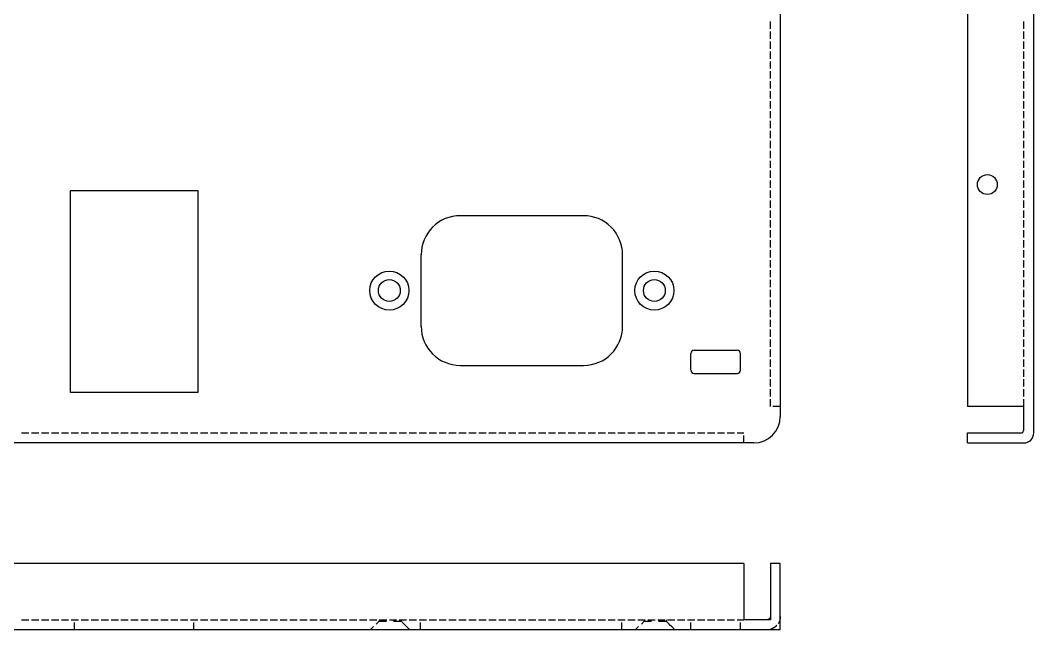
# Model space of a CAD drawing. Header units: millimetres. Extents: x 142 to 462, y -194 to -11.
# Drawn here: x 308.6 to 461.5, y -194.5 to -102.5 of the extents above; entities that cross this region are included whole.
import ezdxf

# ---------------------------------------------------------------- set-up
doc = ezdxf.new("R2010")
doc.units = ezdxf.units.MM
doc.layers.add('User.4', color=57, linetype='CONTINUOUS', true_color=0x484848)

msp = doc.modelspace()

# ---------------------------------------------------------------- linework, layer by layer
at = {"layer": 'User.4', "linetype": 'CONTINUOUS'}
for p, q in [((461.55, -164.8), (461.55, -49.8)), ((423.3, -52.3), (423.3, -162.3)), ((451.55, -53.8), (451.55, -160.8)), ((421.8, -103.8), (421.8, -102.7)), ((460.05, -103.8), (460.05, -102.7)), ((421.8, -105.3), (421.8, -104.2)), ((460.05, -105.3), (460.05, -104.2)), ((421.8, -106.8), (421.8, -105.7)), ((460.05, -106.8), (460.05, -105.7)), ((421.8, -108.3), (421.8, -107.2)), ((460.05, -108.3), (460.05, -107.2)), ((421.8, -109.8), (421.8, -108.7)), ((460.05, -109.8), (460.05, -108.7)), ((421.8, -111.3), (421.8, -110.2)), ((460.05, -111.3), (460.05, -110.2)), ((421.8, -112.8), (421.8, -111.7)), ((460.05, -112.8), (460.05, -111.7)), ((421.8, -114.3), (421.8, -113.2)), ((421.8, -115.8), (421.8, -114.7)), ((460.05, -114.3), (460.05, -113.2)), ((460.05, -115.8), (460.05, -114.7)), ((421.8, -117.3), (421.8, -116.2)), ((460.05, -117.3), (460.05, -116.2)), ((421.8, -118.8), (421.8, -117.7)), ((460.05, -118.8), (460.05, -117.7)), ((421.8, -120.3), (421.8, -119.2)), ((460.05, -120.3), (460.05, -119.2)), ((421.8, -121.8), (421.8, -120.7)), ((460.05, -121.8), (460.05, -120.7)), ((421.8, -123.3), (421.8, -122.2)), ((460.05, -123.3), (460.05, -122.2)), ((421.8, -124.8), (421.8, -123.7)), ((460.05, -124.8), (460.05, -123.7)), ((421.8, -126.3), (421.8, -125.2)), ((460.05, -126.3), (460.05, -125.2)), ((421.8, -127.8), (421.8, -126.7)), ((460.05, -127.8), (460.05, -126.7)), ((316.2, -128.2), (335.4, -128.2)), ((316.2, -158.7), (316.2, -128.2)), ((335.4, -128.2), (335.4, -158.7)), ((421.8, -129.3), (421.8, -128.2)), ((460.05, -129.3), (460.05, -128.2)), ((421.8, -130.8), (421.8, -129.7)), ((460.05, -130.8), (460.05, -129.7)), ((421.8, -132.3), (421.8, -131.2)), ((460.05, -132.3), (460.05, -131.2)), ((393.59651, -132.003491), (374.99651, -132.003491)), ((421.8, -133.8), (421.8, -132.7)), ((460.05, -133.8), (460.05, -132.7)), ((421.8, -135.3), (421.8, -134.2)), ((460.05, -135.3), (460.05, -134.2)), ((421.8, -136.8), (421.8, -135.7)), ((460.05, -136.8), (460.05, -135.7)), ((421.8, -138.3), (421.8, -137.2)), ((460.05, -138.3), (460.05, -137.2)), ((369.09651, -148.703491), (369.09651, -137.903491)), ((399.49651, -148.703491), (399.49651, -137.903491)), ((421.8, -139.8), (421.8, -138.7)), ((460.05, -139.8), (460.05, -138.7)), ((421.8, -141.3), (421.8, -140.2)), ((460.05, -141.3), (460.05, -140.2)), ((421.8, -142.8), (421.8, -141.7)), ((460.05, -142.8), (460.05, -141.7)), ((421.8, -144.3), (421.8, -143.2)), ((460.05, -144.3), (460.05, -143.2)), ((421.8, -145.8), (421.8, -144.7)), ((460.05, -145.8), (460.05, -144.7)), ((421.8, -147.3), (421.8, -146.2)), ((460.05, -147.3), (460.05, -146.2)), ((421.8, -148.8), (421.8, -147.7)), ((460.05, -148.8), (460.05, -147.7)), ((421.8, -150.3), (421.8, -149.2)), ((460.05, -150.3), (460.05, -149.2)), ((421.8, -151.8), (421.8, -150.7)), ((460.05, -151.8), (460.05, -150.7)), ((409.8, -155.3), (409.8, -152.8)), ((410.3, -152.3), (416.8, -152.3)), ((417.3, -155.3), (417.3, -152.8)), ((421.8, -153.3), (421.8, -152.2)), ((460.05, -153.3), (460.05, -152.2)), ((421.8, -154.8), (421.8, -153.7)), ((460.05, -154.8), (460.05, -153.7)), ((374.99651, -154.603491), (393.59651, -154.603491)), ((410.3, -155.8), (416.8, -155.8)), ((421.8, -156.3), (421.8, -155.2)), ((460.05, -156.3), (460.05, -155.2)), ((421.8, -157.8), (421.8, -156.7)), ((460.05, -157.8), (460.05, -156.7)), ((335.4, -158.7), (316.2, -158.7)), ((421.8, -159.3), (421.8, -158.2)), ((460.05, -159.3), (460.05, -158.2)), ((421.8, -160.8), (421.8, -159.7)), ((460.05, -160.8), (460.05, -159.7)), ((423.3, -160.8), (422.2, -160.8)), ((460.05, -160.8), (451.55, -160.8)), ((460.05, -164.3), (460.05, -160.8)), ((308.8, -164.8), (309.9, -164.8)), ((310.3, -164.8), (311.4, -164.8)), ((311.8, -164.8), (312.9, -164.8)), ((313.3, -164.8), (314.4, -164.8)), ((314.8, -164.8), (315.9, -164.8)), ((316.3, -164.8), (317.4, -164.8)), ((317.8, -164.8), (318.9, -164.8)), ((319.3, -164.8), (320.4, -164.8)), ((320.8, -164.8), (321.9, -164.8)), ((322.3, -164.8), (323.4, -164.8)), ((323.8, -164.8), (324.9, -164.8)), ((325.3, -164.8), (326.4, -164.8)), ((326.8, -164.8), (327.9, -164.8)), ((328.3, -164.8), (329.4, -164.8)), ((329.8, -164.8), (330.9, -164.8)), ((331.3, -164.8), (332.4, -164.8)), ((332.8, -164.8), (333.9, -164.8)), ((334.3, -164.8), (335.4, -164.8)), ((335.8, -164.8), (336.9, -164.8)), ((337.3, -164.8), (338.4, -164.8)), ((338.8, -164.8), (339.9, -164.8)), ((340.3, -164.8), (341.4, -164.8)), ((341.8, -164.8), (342.9, -164.8)), ((343.3, -164.8), (344.4, -164.8)), ((344.8, -164.8), (345.9, -164.8)), ((346.3, -164.8), (347.4, -164.8)), ((347.8, -164.8), (348.9, -164.8)), ((349.3, -164.8), (350.4, -164.8)), ((350.8, -164.8), (351.9, -164.8)), ((352.3, -164.8), (353.4, -164.8)), ((353.8, -164.8), (354.9, -164.8)), ((355.3, -164.8), (356.4, -164.8)), ((356.8, -164.8), (357.9, -164.8)), ((358.3, -164.8), (359.4, -164.8)), ((359.8, -164.8), (360.9, -164.8)), ((361.3, -164.8), (362.4, -164.8)), ((362.8, -164.8), (363.9, -164.8)), ((364.3, -164.8), (365.4, -164.8)), ((365.8, -164.8), (366.9, -164.8)), ((367.3, -164.8), (368.4, -164.8)), ((368.8, -164.8), (369.9, -164.8)), ((370.3, -164.8), (371.4, -164.8)), ((371.8, -164.8), (372.9, -164.8)), ((373.3, -164.8), (374.4, -164.8)), ((374.8, -164.8), (375.9, -164.8)), ((376.3, -164.8), (377.4, -164.8)), ((377.8, -164.8), (378.9, -164.8)), ((379.3, -164.8), (380.4, -164.8)), ((380.8, -164.8), (381.9, -164.8)), ((382.3, -164.8), (383.4, -164.8)), ((383.8, -164.8), (384.9, -164.8)), ((385.3, -164.8), (386.4, -164.8)), ((386.8, -164.8), (387.9, -164.8)), ((388.3, -164.8), (389.4, -164.8)), ((389.8, -164.8), (390.9, -164.8)), ((391.3, -164.8), (392.4, -164.8)), ((392.8, -164.8), (393.9, -164.8)), ((394.3, -164.8), (395.4, -164.8)), ((395.8, -164.8), (396.9, -164.8)), ((397.3, -164.8), (398.4, -164.8)), ((398.8, -164.8), (399.9, -164.8)), ((400.3, -164.8), (401.4, -164.8)), ((401.8, -164.8), (402.9, -164.8)), ((403.3, -164.8), (404.4, -164.8)), ((404.8, -164.8), (405.9, -164.8)), ((406.3, -164.8), (407.4, -164.8)), ((407.8, -164.8), (408.9, -164.8)), ((409.3, -164.8), (410.4, -164.8)), ((410.8, -164.8), (411.9, -164.8)), ((412.3, -164.8), (413.4, -164.8)), ((413.8, -164.8), (414.9, -164.8)), ((415.3, -164.8), (416.4, -164.8)), ((416.8, -164.8), (417.8, -164.8)), ((451.55, -164.8), (459.55, -164.8)), ((451.55, -166.3), (451.55, -164.8)), ((419.3, -166.3), (175.3, -166.3)), ((417.8, -166.3), (417.8, -165.2)), ((451.55, -166.3), (460.05, -166.3)), ((417.8, -184.5), (176.8, -184.5)), ((417.8, -184.5), (417.8, -193)), ((421.8, -184.5), (421.8, -193)), ((423.3, -184.5), (421.8, -184.5)), ((423.3, -194.5), (423.3, -184.5)), ((421.75124, -192.715289), (421.749343, -192.719219)), ((421.753102, -192.711342), (421.75124, -192.715289)), ((421.75493, -192.707379), (421.753102, -192.711342)), ((421.756723, -192.7034), (421.75493, -192.707379)), ((421.758482, -192.699406), (421.756723, -192.7034)), ((421.760205, -192.695397), (421.758482, -192.699406)), ((421.761894, -192.691372), (421.760205, -192.695397)), ((421.763547, -192.687333), (421.761894, -192.691372)), ((421.765165, -192.68328), (421.763547, -192.687333)), ((421.766748, -192.679213), (421.765165, -192.68328)), ((421.768295, -192.675132), (421.766748, -192.679213)), ((421.769806, -192.671038), (421.768295, -192.675132)), ((421.771282, -192.666931), (421.769806, -192.671038)), ((421.772721, -192.662811), (421.771282, -192.666931)), ((421.774125, -192.658679), (421.772721, -192.662811)), ((421.775492, -192.654535), (421.774125, -192.658679)), ((421.776824, -192.650378), (421.775492, -192.654535)), ((421.778119, -192.646211), (421.776824, -192.650378)), ((421.779377, -192.642032), (421.778119, -192.646211)), ((421.780599, -192.637842), (421.779377, -192.642032)), ((421.781785, -192.633642), (421.780599, -192.637842)), ((421.782934, -192.629432), (421.781785, -192.633642)), ((421.784046, -192.625212), (421.782934, -192.629432)), ((421.785121, -192.620982), (421.784046, -192.625212)), ((421.786159, -192.616743), (421.785121, -192.620982)), ((421.78716, -192.612495), (421.786159, -192.616743)), ((421.788124, -192.608239), (421.78716, -192.612495)), ((421.789051, -192.603974), (421.788124, -192.608239)), ((421.78994, -192.599702), (421.789051, -192.603974)), ((421.790793, -192.595422), (421.78994, -192.599702)), ((421.791608, -192.591134), (421.790793, -192.595422)), ((421.792385, -192.58684), (421.791608, -192.591134)), ((421.793125, -192.582539), (421.792385, -192.58684)), ((421.793827, -192.578232), (421.793125, -192.582539)), ((421.794492, -192.573918), (421.793827, -192.578232)), ((421.795119, -192.569599), (421.794492, -192.573918)), ((421.795709, -192.565275), (421.795119, -192.569599)), ((421.79626, -192.560946), (421.795709, -192.565275)), ((421.796774, -192.556612), (421.79626, -192.560946)), ((421.79725, -192.552274), (421.796774, -192.556612)), ((421.797688, -192.547932), (421.79725, -192.552274)), ((421.798088, -192.543586), (421.797688, -192.547932)), ((421.798451, -192.539237), (421.798088, -192.543586)), ((421.798775, -192.534885), (421.798451, -192.539237)), ((421.799061, -192.53053), (421.798775, -192.534885)), ((421.799309, -192.526173), (421.799061, -192.53053)), ((421.79952, -192.521814), (421.799309, -192.526173)), ((421.799692, -192.517453), (421.79952, -192.521814)), ((421.799826, -192.513091), (421.799692, -192.517453)), ((421.799922, -192.508728), (421.799826, -192.513091)), ((421.79998, -192.504364), (421.799922, -192.508728)), ((421.8, -192.5), (421.79998, -192.504364)), ((423.289055, -192.709047), (423.287156, -192.726396)), ((423.290802, -192.691682), (423.289055, -192.709047)), ((423.292398, -192.674303), (423.290802, -192.691682)), ((423.293843, -192.656911), (423.292398, -192.674303)), ((423.295135, -192.639506), (423.293843, -192.656911)), ((423.296276, -192.622091), (423.295135, -192.639506)), ((423.297264, -192.604667), (423.296276, -192.622091)), ((423.298101, -192.587235), (423.297264, -192.604667)), ((423.298785, -192.569796), (423.298101, -192.587235)), ((423.299317, -192.552351), (423.298785, -192.569796)), ((423.299697, -192.534903), (423.299317, -192.552351)), ((423.299925, -192.517452), (423.299697, -192.534903)), ((423.3, -192.5), (423.299925, -192.517452)), ((308.8, -193), (309.9, -193)), ((310.3, -193), (311.4, -193)), ((311.8, -193), (312.9, -193)), ((313.3, -193), (314.4, -193)), ((314.8, -193), (315.9, -193)), ((316.3, -193), (317.4, -193)), ((316.8, -194.5), (316.8, -193.4)), ((317.8, -193), (318.9, -193)), ((319.3, -193), (320.4, -193)), ((320.8, -193), (321.9, -193)), ((322.3, -193), (323.4, -193)), ((323.8, -193), (324.9, -193)), ((325.3, -193), (326.4, -193)), ((326.8, -193), (327.9, -193)), ((328.3, -193), (329.4, -193)), ((329.8, -193), (330.9, -193)), ((331.3, -193), (332.4, -193)), ((332.8, -193), (333.9, -193)), ((334.3, -193), (335.4, -193)), ((334.8, -194.5), (334.8, -193.4)), ((335.8, -193), (336.9, -193)), ((337.3, -193), (338.4, -193)), ((338.8, -193), (339.9, -193)), ((340.3, -193), (341.4, -193)), ((341.8, -193), (342.9, -193)), ((343.3, -193), (344.4, -193)), ((344.8, -193), (345.9, -193)), ((346.3, -193), (347.4, -193)), ((347.8, -193), (348.9, -193)), ((349.3, -193), (350.4, -193)), ((350.8, -193), (351.9, -193)), ((352.3, -193), (353.4, -193)), ((353.8, -193), (354.9, -193)), ((355.3, -193), (356.4, -193)), ((356.8, -193), (357.9, -193)), ((358.3, -193), (359.4, -193)), ((359.8, -193), (360.9, -193)), ((361.3, -193), (362.4, -193)), ((361.891761, -194.035749), (361.447258, -194.480248)), ((362.780745, -193.210251), (362.336242, -193.654785)), ((362.780745, -193.019751), (362.780745, -193.083286)), ((362.780745, -193.019751), (362.780745, -193.146751)), ((362.780745, -193.083286), (362.780745, -193.146751)), ((362.780745, -193.146751), (362.780745, -193.210251)), ((362.780745, -193.210251), (363.860242, -193.210251)), ((362.8, -193), (363.9, -193)), ((364.3, -193), (365.4, -193)), ((364.939736, -193.210251), (366.08273, -193.210251)), ((365.8, -193), (366.9, -193)), ((366.08273, -193.019751), (366.08273, -193.083286)), ((366.08273, -193.083286), (366.08273, -193.146751)), ((366.08273, -193.146751), (366.08273, -193.210251)), ((366.08273, -193.210251), (366.527233, -193.654785)), ((366.527233, -193.654785), (366.908239, -194.035749)), ((366.908239, -194.035749), (367.352742, -194.480248)), ((367.3, -193), (368.4, -193)), ((368.8, -193), (369.9, -193)), ((369, -194.5), (369, -193.4)), ((370.3, -193), (371.4, -193)), ((371.8, -193), (372.9, -193)), ((373.3, -193), (374.4, -193)), ((374.8, -193), (375.9, -193)), ((376.3, -193), (377.4, -193)), ((377.8, -193), (378.9, -193)), ((379.3, -193), (380.4, -193)), ((380.8, -193), (381.9, -193)), ((382.3, -193), (383.4, -193)), ((383.8, -193), (384.9, -193)), ((385.3, -193), (386.4, -193)), ((386.8, -193), (387.9, -193)), ((388.3, -193), (389.4, -193)), ((389.8, -193), (390.9, -193)), ((391.3, -193), (392.4, -193)), ((392.8, -193), (393.9, -193)), ((394.3, -193), (395.4, -193)), ((395.8, -193), (396.9, -193)), ((397.3, -193), (398.4, -193)), ((398.8, -193), (399.9, -193)), ((399.4, -194.5), (399.4, -193.4)), ((400.3, -193), (401.4, -193)), ((401.891761, -194.035749), (401.447258, -194.480248)), ((401.8, -193), (402.9, -193)), ((402.780745, -193.210251), (402.336242, -193.654785)), ((402.780745, -193.019751), (402.780745, -193.083286)), ((402.780745, -193.019751), (402.780745, -193.146751)), ((402.780745, -193.083286), (402.780745, -193.146751)), ((402.780745, -193.146751), (402.780745, -193.210251)), ((402.780745, -193.210251), (403.860242, -193.210251)), ((403.3, -193), (404.4, -193)), ((404.8, -193), (405.9, -193)), ((404.939736, -193.210251), (406.08273, -193.210251)), ((406.08273, -193.019751), (406.08273, -193.083286)), ((406.08273, -193.083286), (406.08273, -193.146751)), ((406.08273, -193.146751), (406.08273, -193.210251)), ((406.08273, -193.210251), (406.527233, -193.654785)), ((406.3, -193), (407.4, -193)), ((406.527233, -193.654785), (406.908239, -194.035749)), ((406.908239, -194.035749), (407.352742, -194.480248)), ((407.8, -193), (408.9, -193)), ((409.3, -193), (410.4, -193)), ((409.8, -194.5), (409.8, -193.4)), ((410.8, -193), (411.9, -193)), ((412.3, -193), (413.4, -193)), ((413.8, -193), (414.9, -193)), ((415.3, -193), (416.4, -193)), ((416.8, -193), (417.8, -193)), ((417.3, -194.5), (417.3, -193.4)), ((421.8, -193), (417.8, -193)), ((421.304164, -192.999982), (421.3, -193)), ((421.308528, -192.999926), (421.304164, -192.999982)), ((421.312891, -192.999831), (421.308528, -192.999926)), ((421.317253, -192.999699), (421.312891, -192.999831)), ((421.321614, -192.999528), (421.317253, -192.999699)), ((421.325973, -192.99932), (421.321614, -192.999528)), ((421.330331, -192.999073), (421.325973, -192.99932)), ((421.334685, -192.998789), (421.330331, -192.999073)), ((421.339038, -192.998466), (421.334685, -192.998789)), ((421.343387, -192.998106), (421.339038, -192.998466)), ((421.347733, -192.997707), (421.343387, -192.998106)), ((421.352075, -192.997271), (421.347733, -192.997707)), ((421.356414, -192.996797), (421.352075, -192.997271)), ((421.360748, -192.996285), (421.356414, -192.996797)), ((421.365077, -192.995735), (421.360748, -192.996285)), ((421.369401, -192.995147), (421.365077, -192.995735)), ((421.373721, -192.994522), (421.369401, -192.995147)), ((421.378034, -192.993859), (421.373721, -192.994522)), ((421.382342, -192.993158), (421.378034, -192.993859)), ((421.386643, -192.99242), (421.382342, -192.993158)), ((421.390938, -192.991644), (421.386643, -192.99242)), ((421.395225, -192.990831), (421.390938, -192.991644)), ((421.399506, -192.98998), (421.395225, -192.990831)), ((421.403779, -192.989092), (421.399506, -192.98998)), ((421.408044, -192.988167), (421.403779, -192.989092)), ((421.412301, -192.987205), (421.408044, -192.988167)), ((421.416549, -192.986206), (421.412301, -192.987205)), ((421.420788, -192.985169), (421.416549, -192.986206)), ((421.425018, -192.984096), (421.420788, -192.985169)), ((421.429239, -192.982985), (421.425018, -192.984096)), ((421.43345, -192.981838), (421.429239, -192.982985)), ((421.43765, -192.980655), (421.43345, -192.981838)), ((421.44184, -192.979434), (421.43765, -192.980655)), ((421.446019, -192.978177), (421.44184, -192.979434)), ((421.450188, -192.976884), (421.446019, -192.978177)), ((421.454344, -192.975554), (421.450188, -192.976884)), ((421.458489, -192.974188), (421.454344, -192.975554)), ((421.462622, -192.972786), (421.458489, -192.974188)), ((421.466743, -192.971348), (421.462622, -192.972786)), ((421.47085, -192.969874), (421.466743, -192.971348)), ((421.474945, -192.968365), (421.47085, -192.969874)), ((421.479026, -192.966819), (421.474945, -192.968365)), ((421.483094, -192.965238), (421.479026, -192.966819)), ((421.487148, -192.963622), (421.483094, -192.965238)), ((421.491188, -192.96197), (421.487148, -192.963622)), ((421.495213, -192.960284), (421.491188, -192.96197)), ((421.499223, -192.958562), (421.495213, -192.960284)), ((421.503218, -192.956805), (421.499223, -192.958562)), ((421.507197, -192.955013), (421.503218, -192.956805)), ((421.511161, -192.953187), (421.507197, -192.955013)), ((421.515108, -192.951326), (421.511161, -192.953187)), ((421.51904, -192.949431), (421.515108, -192.951326)), ((421.522954, -192.947501), (421.51904, -192.949431)), ((421.526852, -192.945538), (421.522954, -192.947501)), ((421.530732, -192.94354), (421.526852, -192.945538)), ((421.534594, -192.941509), (421.530732, -192.94354)), ((421.538439, -192.939444), (421.534594, -192.941509)), ((421.542266, -192.937346), (421.538439, -192.939444)), ((421.546074, -192.935214), (421.542266, -192.937346)), ((421.549863, -192.933049), (421.546074, -192.935214)), ((421.553634, -192.930851), (421.549863, -192.933049)), ((421.557385, -192.928621), (421.553634, -192.930851)), ((421.561116, -192.926358), (421.557385, -192.928621)), ((421.564828, -192.924062), (421.561116, -192.926358)), ((421.568519, -192.921734), (421.564828, -192.924062)), ((421.57219, -192.919374), (421.568519, -192.921734)), ((421.57584, -192.916981), (421.57219, -192.919374)), ((421.579469, -192.914558), (421.57584, -192.916981)), ((421.583077, -192.912102), (421.579469, -192.914558)), ((421.586664, -192.909615), (421.583077, -192.912102)), ((421.590228, -192.907097), (421.586664, -192.909615)), ((421.593771, -192.904548), (421.590228, -192.907097)), ((421.59729, -192.901968), (421.593771, -192.904548)), ((421.600788, -192.899358), (421.59729, -192.901968)), ((421.604262, -192.896717), (421.600788, -192.899358)), ((421.607714, -192.894046), (421.604262, -192.896717)), ((421.611141, -192.891345), (421.607714, -192.894046)), ((421.614545, -192.888614), (421.611141, -192.891345)), ((421.617926, -192.885853), (421.614545, -192.888614)), ((421.621281, -192.883063), (421.617926, -192.885853)), ((421.624613, -192.880244), (421.621281, -192.883063)), ((421.62792, -192.877396), (421.624613, -192.880244)), ((421.631201, -192.874519), (421.62792, -192.877396)), ((421.634458, -192.871614), (421.631201, -192.874519)), ((421.637689, -192.86868), (421.634458, -192.871614)), ((421.640894, -192.865718), (421.637689, -192.86868)), ((421.644074, -192.862729), (421.640894, -192.865718)), ((421.647227, -192.859711), (421.644074, -192.862729)), ((421.650353, -192.856667), (421.647227, -192.859711)), ((421.653453, -192.853595), (421.650353, -192.856667)), ((421.656526, -192.850496), (421.653453, -192.853595)), ((421.659572, -192.847371), (421.656526, -192.850496)), ((421.662591, -192.844219), (421.659572, -192.847371)), ((421.665582, -192.841041), (421.662591, -192.844219)), ((421.668545, -192.837836), (421.665582, -192.841041)), ((421.67148, -192.834607), (421.668545, -192.837836)), ((421.674386, -192.831351), (421.67148, -192.834607)), ((421.677265, -192.828071), (421.674386, -192.831351)), ((421.680114, -192.824765), (421.677265, -192.828071)), ((421.682935, -192.821435), (421.680114, -192.824765)), ((421.685726, -192.81808), (421.682935, -192.821435)), ((421.688488, -192.814701), (421.685726, -192.81808)), ((421.69122, -192.811298), (421.688488, -192.814701)), ((421.693923, -192.807871), (421.69122, -192.811298)), ((421.696595, -192.804421), (421.693923, -192.807871)), ((421.699237, -192.800948), (421.696595, -192.804421)), ((421.701849, -192.797451), (421.699237, -192.800948)), ((421.704431, -192.793932), (421.701849, -192.797451)), ((421.706981, -192.790391), (421.704431, -192.793932)), ((421.709501, -192.786827), (421.706981, -192.790391)), ((421.711989, -192.783242), (421.709501, -192.786827)), ((421.714446, -192.779635), (421.711989, -192.783242)), ((421.716871, -192.776007), (421.714446, -192.779635)), ((421.719265, -192.772358), (421.716871, -192.776007)), ((421.721626, -192.768688), (421.719265, -192.772358)), ((421.723956, -192.764997), (421.721626, -192.768688)), ((421.726253, -192.761287), (421.723956, -192.764997)), ((421.728518, -192.757556), (421.726253, -192.761287)), ((421.73075, -192.753806), (421.728518, -192.757556)), ((421.732949, -192.750037), (421.73075, -192.753806)), ((421.735116, -192.746248), (421.732949, -192.750037)), ((421.737249, -192.742441), (421.735116, -192.746248)), ((421.739349, -192.738615), (421.737249, -192.742441)), ((421.741415, -192.734771), (421.739349, -192.738615)), ((421.743448, -192.730909), (421.741415, -192.734771)), ((421.745447, -192.72703), (421.743448, -192.730909)), ((421.747412, -192.723133), (421.745447, -192.72703)), ((421.749343, -192.719219), (421.747412, -192.723133)), ((422.285775, -194.240228), (422.270552, -194.248763)), ((422.300923, -194.23156), (422.285775, -194.240228)), ((422.315994, -194.22276), (422.300923, -194.23156)), ((422.330989, -194.213829), (422.315994, -194.22276)), ((422.345904, -194.204768), (422.330989, -194.213829)), ((422.36074, -194.195577), (422.345904, -194.204768)), ((422.375496, -194.186257), (422.36074, -194.195577)), ((422.390169, -194.176808), (422.375496, -194.186257)), ((422.404759, -194.167232), (422.390169, -194.176808)), ((422.419266, -194.157528), (422.404759, -194.167232)), ((422.433687, -194.147699), (422.419266, -194.157528)), ((422.448021, -194.137744), (422.433687, -194.147699)), ((422.462268, -194.127664), (422.448021, -194.137744)), ((422.476427, -194.11746), (422.462268, -194.127664)), ((422.490496, -194.107133), (422.476427, -194.11746)), ((422.504475, -194.096684), (422.490496, -194.107133)), ((422.518362, -194.086113), (422.504475, -194.096684)), ((422.532156, -194.075422), (422.518362, -194.086113)), ((422.545856, -194.06461), (422.532156, -194.075422)), ((422.559461, -194.05368), (422.545856, -194.06461)), ((422.572971, -194.042631), (422.559461, -194.05368)), ((422.586383, -194.031464), (422.572971, -194.042631)), ((422.599698, -194.020181), (422.586383, -194.031464)), ((422.612913, -194.008782), (422.599698, -194.020181)), ((422.626029, -193.997268), (422.612913, -194.008782)), ((422.639043, -193.985641), (422.626029, -193.997268)), ((422.651956, -193.9739), (422.639043, -193.985641)), ((422.664766, -193.962047), (422.651956, -193.9739)), ((422.677471, -193.950082), (422.664766, -193.962047)), ((422.690072, -193.938007), (422.677471, -193.950082)), ((422.702567, -193.925823), (422.690072, -193.938007)), ((422.714956, -193.91353), (422.702567, -193.925823)), ((422.727236, -193.901129), (422.714956, -193.91353)), ((422.739408, -193.888622), (422.727236, -193.901129)), ((422.75147, -193.876009), (422.739408, -193.888622)), ((422.763422, -193.863291), (422.75147, -193.876009)), ((423.005347, -193.54496), (423.005087, -193.545384)), ((423.0144, -193.530039), (423.005347, -193.54496)), ((423.023323, -193.51504), (423.0144, -193.530039)), ((423.032114, -193.499963), (423.023323, -193.51504)), ((423.040774, -193.484811), (423.032114, -193.499963)), ((423.0493, -193.469583), (423.040774, -193.484811)), ((423.057694, -193.454282), (423.0493, -193.469583)), ((423.065954, -193.438908), (423.057694, -193.454282)), ((423.074079, -193.423462), (423.065954, -193.438908)), ((423.082069, -193.407946), (423.074079, -193.423462)), ((423.089924, -193.392362), (423.082069, -193.407946)), ((423.097642, -193.376709), (423.089924, -193.392362)), ((423.105223, -193.360989), (423.097642, -193.376709)), ((423.112667, -193.345204), (423.105223, -193.360989)), ((423.119973, -193.329354), (423.112667, -193.345204)), ((423.12714, -193.313441), (423.119973, -193.329354)), ((423.134168, -193.297467), (423.12714, -193.313441)), ((423.141057, -193.281431), (423.134168, -193.297467)), ((423.147805, -193.265336), (423.141057, -193.281431)), ((423.154412, -193.249183), (423.147805, -193.265336)), ((423.160879, -193.232973), (423.154412, -193.249183)), ((423.167203, -193.216707), (423.160879, -193.232973)), ((423.173386, -193.200386), (423.167203, -193.216707)), ((423.179425, -193.184012), (423.173386, -193.200386)), ((423.185322, -193.167586), (423.179425, -193.184012)), ((423.191075, -193.151109), (423.185322, -193.167586)), ((423.196684, -193.134583), (423.191075, -193.151109)), ((423.202149, -193.118008), (423.196684, -193.134583)), ((423.207469, -193.101386), (423.202149, -193.118008)), ((423.212643, -193.084719), (423.207469, -193.101386)), ((423.217672, -193.068006), (423.212643, -193.084719)), ((423.222555, -193.051251), (423.217672, -193.068006)), ((423.227291, -193.034454), (423.222555, -193.051251)), ((423.231881, -193.017616), (423.227291, -193.034454)), ((423.236324, -193.000738), (423.231881, -193.017616)), ((423.240619, -192.983823), (423.236324, -193.000738)), ((423.244766, -192.96687), (423.240619, -192.983823)), ((423.248765, -192.949882), (423.244766, -192.96687)), ((423.252616, -192.93286), (423.248765, -192.949882)), ((423.256318, -192.915805), (423.252616, -192.93286)), ((423.259871, -192.898718), (423.256318, -192.915805)), ((423.263275, -192.881601), (423.259871, -192.898718)), ((423.26653, -192.864455), (423.263275, -192.881601)), ((423.269634, -192.847281), (423.26653, -192.864455)), ((423.272589, -192.83008), (423.269634, -192.847281)), ((423.275394, -192.812855), (423.272589, -192.83008)), ((423.278048, -192.795605), (423.275394, -192.812855)), ((423.280551, -192.778333), (423.278048, -192.795605)), ((423.282904, -192.76104), (423.280551, -192.778333)), ((423.285105, -192.743727), (423.282904, -192.76104)), ((423.287156, -192.726396), (423.285105, -192.743727)), ((423.3, -194.5), (171.3, -194.5)), ((421.302016, -194.499999), (421.3, -194.5)), ((421.319468, -194.499906), (421.302016, -194.499999)), ((421.336919, -194.499661), (421.319468, -194.499906)), ((421.354367, -194.499264), (421.336919, -194.499661)), ((421.371811, -194.498714), (421.354367, -194.499264)), ((421.389249, -194.498012), (421.371811, -194.498714)), ((421.40668, -194.497158), (421.389249, -194.498012)), ((421.424104, -194.496152), (421.40668, -194.497158)), ((421.441517, -194.494994), (421.424104, -194.496152)), ((421.835521, -194.426995), (421.835042, -194.427128)), ((421.852316, -194.422249), (421.835521, -194.426995)), ((421.869069, -194.417357), (421.852316, -194.422249)), ((421.885778, -194.412319), (421.869069, -194.417357)), ((421.902443, -194.407135), (421.885778, -194.412319)), ((421.919062, -194.401806), (421.902443, -194.407135)), ((421.935634, -194.396332), (421.919062, -194.401806)), ((421.952157, -194.390714), (421.935634, -194.396332)), ((421.968631, -194.384952), (421.952157, -194.390714)), ((421.985053, -194.379046), (421.968631, -194.384952)), ((422.001424, -194.372997), (421.985053, -194.379046)), ((422.017741, -194.366806), (422.001424, -194.372997)), ((422.034004, -194.360472), (422.017741, -194.366806)), ((422.05021, -194.353997), (422.034004, -194.360472)), ((422.06636, -194.347381), (422.05021, -194.353997)), ((422.082451, -194.340624), (422.06636, -194.347381)), ((422.098483, -194.333726), (422.082451, -194.340624)), ((422.114453, -194.326689), (422.098483, -194.333726)), ((422.130362, -194.319513), (422.114453, -194.326689)), ((422.146208, -194.312199), (422.130362, -194.319513)), ((422.161989, -194.304746), (422.146208, -194.312199)), ((422.177704, -194.297156), (422.161989, -194.304746)), ((422.193353, -194.289429), (422.177704, -194.297156)), ((422.208934, -194.281566), (422.193353, -194.289429)), ((422.224445, -194.273567), (422.208934, -194.281566)), ((422.239886, -194.265433), (422.224445, -194.273567)), ((422.255256, -194.257165), (422.239886, -194.265433)), ((422.270552, -194.248763), (422.255256, -194.257165))]:
    msp.add_line(p, q, dxfattribs=at)
at = {"layer": 'User.4'}
for centre, radius in [((454.55, -127.3), 1.5), ((364.3, -143.3), 2.95), ((404.3, -143.3), 2.95), ((364.3, -143.3), 1.65), ((404.3, -143.3), 1.65)]:
    msp.add_circle(centre, radius, dxfattribs=at)
for centre, radius, start, end in [((375.0035, -137.8965), 5.900009, -269.9999126, -179.99990289), ((393.6035, -137.8965), 5.89999, -0.00009711, 90.0000874), ((375.0035, -148.6965), 5.90001, -179.99990289, -90.0000874), ((393.6035, -148.6965), 5.899991, -90.0000874, -0.00009711), ((410.3, -152.8), 0.5, 90, 180), ((416.8, -152.8), 0.5, 0, 90), ((410.3, -155.3), 0.5, -180, -90), ((416.8, -155.3), 0.5, -90, 0), ((419.3, -162.3), 4, -90, 0), ((459.55, -164.3), 0.5, -90, 0), ((460.05, -164.8), 1.5, -90, 0)]:
    msp.add_arc(centre, radius, start, end, dxfattribs=at)

doc.saveas('drawing.dxf')
